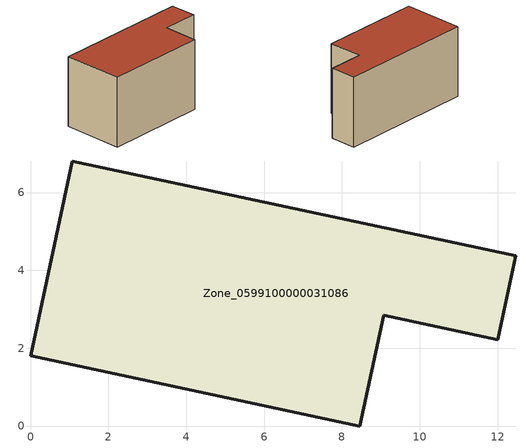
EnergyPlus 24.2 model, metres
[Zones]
Zone_0599100000031086
 floor ground (C_G): 0,1.81 1.07,6.81 12.47,4.38 12,2.21 9.07,2.84 8.46,0 z0
 wall outside (C_F): 1.07,6.81 0,1.81 8.46,0 9.07,2.84 12,2.21 12.47,4.38 1.07,6.81 z0:5.97
 roof outside (C_R): 12.47,4.38 1.07,6.81 0,1.81 8.46,0 9.07,2.84 12,2.21 z5.97
[BUILDING]
Pand.0599100000031086: North Axis=0; Terrain=City; Loads Convergence Tolerance Value=0.04; Temperature Convergence Tolerance Value=0.4; Solar Distribution=FullExterior; Maximum Number of Warmup Days=25; Minimum Number of Warmup Days=1
[Site:Location]
Rotterdam.The.Hague.AP_ZH_NLD Design_Conditions: Latitude=51.96; Longitude=4.45; Time Zone=1; Elevation=-4.5
[SITE:GROUNDTEMPERATURE:BUILDINGSURFACE]
18, 18, 18, 18, 18, 18, 18, 18, 18, 18, 18, 18
[MATERIAL] Thermal Absorptance=0.9; Solar Absorptance=0.7; Visible Absorptance=0.7
Name | Roughness | Thickness | Conductivity | Density | Specific Heat
G.TI.1975-1991 | MediumSmooth | 0.15 | 0.288461 | 540 | 1210
F.TI.1975-1991 | Rough | 0.3 | 0.230769 | 1920 | 840
R.TI.1975-1991 | MediumRough | 0.2 | 0.153846 | 1500 | 1000
[CONSTRUCTION]
C_G: G.TI.1975-1991
C_F: F.TI.1975-1991
C_R: R.TI.1975-1991
[ZONE]
Zone_0599100000031086: Type=1; Multiplier=1; Ceiling Height=Autocalculate; Volume=Autocalculate; Floor Area=autocalculate; Part of Total Floor Area=Yes
[ZONEINFILTRATION:DESIGNFLOWRATE]
Infil_Zone_0599100000031086: Zone or ZoneList or Space or SpaceList=Zone_0599100000031086; Schedule=AlwaysOn; Design Flow Rate Calculation Method=Flow/Area; Flow Rate per Floor Area=0.003; Constant Term Coefficient=1; Temperature Term Coefficient=0; Velocity Term Coefficient=0; Velocity Squared Term Coefficient=0
[HVACTEMPLATE:ZONE:IDEALLOADSAIRSYSTEM]
Zone_0599100000031086: Maximum Heating Supply Air Temperature=50; Minimum Cooling Supply Air Temperature=13; Maximum Heating Supply Air Humidity Ratio=0.0156; Minimum Cooling Supply Air Humidity Ratio=0.0077; Heating Limit=NoLimit; Cooling Limit=NoLimit; Dehumidification Control Type=ConstantSensibleHeatRatio; Cooling Sensible Heat Ratio=0.7; Dehumidification Setpoint=60; Humidification Control Type=None; Humidification Setpoint=30; Outdoor Air Method=None; Outdoor Air Flow Rate per Person=0.00944; Outdoor Air Flow Rate per Zone Floor Area=0; Outdoor Air Flow Rate per Zone=0; Demand Controlled Ventilation Type=None; Outdoor Air Economizer Type=NoEconomizer; Heat Recovery Type=None; Sensible Heat Recovery Effectiveness=0.7; Latent Heat Recovery Effectiveness=0.65
[ZONECONTROL:THERMOSTAT]
ThermostatControl_Zone_0599100000031086: Zone or ZoneList=Zone_0599100000031086; Control Type Schedule=DualSetpointControlType; Control 1=Thermostat_Zone_0599100000031086; Temperature Difference Between Cutout And Setpoint=0
[THERMOSTATSETPOINT:DUALSETPOINT]
Thermostat_Zone_0599100000031086: Heating Setpoint Temperature Schedule=HeatingSetpoint_Zone_0599100000031086; Cooling Setpoint Temperature Schedule=CoolingSetpoint_Zone_0599100000031086
[SCHEDULE:COMPACT]
HeatingSetpoint_Zone_0599100000031086: Through: 12/31, For: AllDays, Until: 24:00, 21
CoolingSetpoint_Zone_0599100000031086: Through: 12/31, For: AllDays, Until: 24:00, 24
DualSetpointControlType: Through: 12/31, For: AllDays, Until: 24:00, 4
AlwaysOn: Through: 12/31, For: AllDays, Until: 24:00, 1
